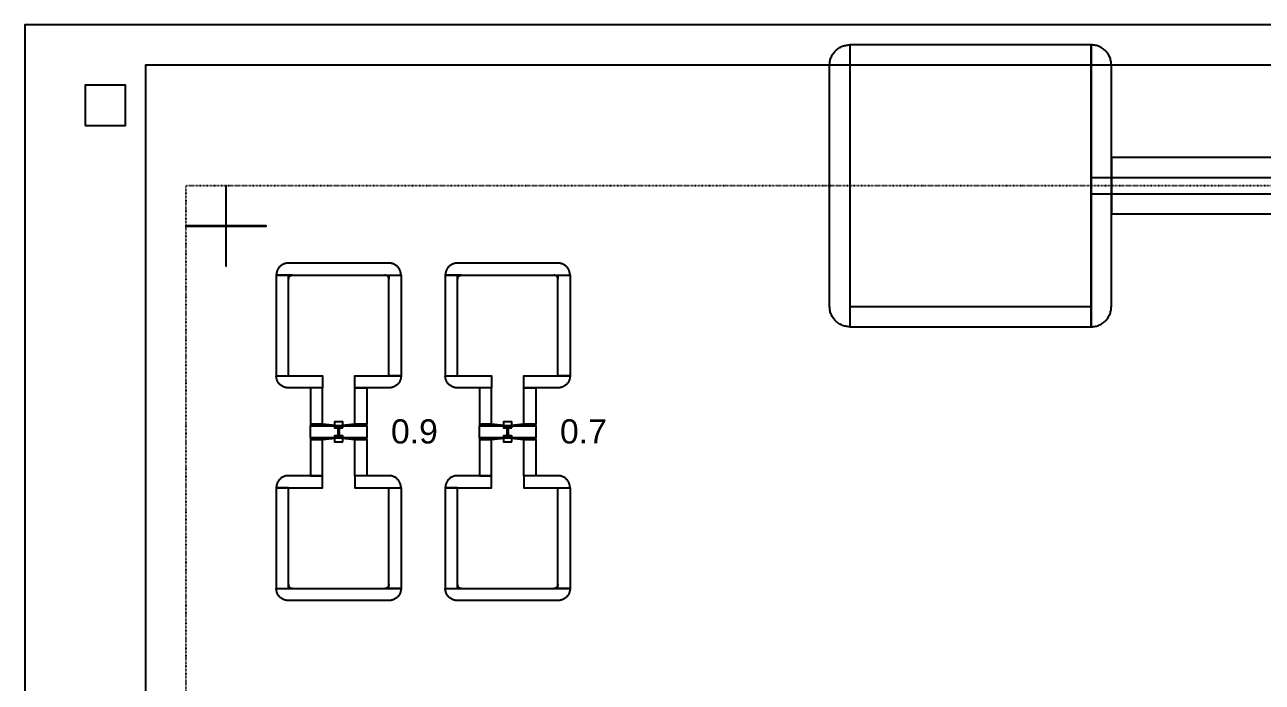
# Model space of a CAD drawing. Extents: x -3400 to 3400, y -3400 to 3400.
# Drawn here: x -3400 to -325, y 1767 to 3400 of the extents above; entities that cross this region are included whole.
import ezdxf

# ---------------------------------------------------------------- set-up
doc = ezdxf.new("R2010")
doc.units = 0
doc.linetypes.add('DOT', pattern=[0.2, 0, -0.2])
doc.layers.get('0').update_dxf_attribs({"linetype": 'CONTINUOUS'})
for name, color, linetype in [('BASEMETAL', 4, 'CONTINUOUS'), ('DICEGRID', 3, 'CONTINUOUS'), ('FRAME', 8, 'CONTINUOUS'), ('JUNCTION', 1, 'CONTINUOUS'), ('MARKERS', 2, 'CONTINUOUS'), ('SECONDLAYER', 6, 'CONTINUOUS'), ('UNDERCUT', 2, 'CONTINUOUS')]:
    doc.layers.add(name, color=color, linetype=linetype)
doc.styles.get("Standard").update_dxf_attribs({"font": 'arial.ttf'})

# ---------------------------------------------------------------- blocks, each defined once
blk = doc.blocks.new('CHIP_XSEARCH')
for points in [[(2050, 6400), (2050, 6050), (2050, 6050), (2047.4, 6050.1), (2044.8, 6050.3), (2042.2, 6050.6), (2039.6, 6051.1), (2037.1, 6051.7), (2034.5, 6052.4), (2032.1, 6053.3), (2029.7, 6054.3), (2027.3, 6055.4), (2025, 6056.7), (2022.8, 6058.1), (2020.6, 6059.5), (2018.5, 6061.1), (2016.5, 6062.8), (2014.6, 6064.6), (2012.8, 6066.5), (2011.1, 6068.5), (2009.5, 6070.6), (2008.1, 6072.8), (2006.7, 6075), (2005.4, 6077.3), (2004.3, 6079.7), (2003.3, 6082.1), (2002.4, 6084.5), (2001.7, 6087.1), (2001.1, 6089.6), (2000.6, 6092.2), (2000.3, 6094.8), (2000.1, 6097.4), (2000, 6100), (2000, 6700), (2000.1, 6702.6), (2000.3, 6705.2), (2000.6, 6707.8), (2001.1, 6710.4), (2001.7, 6712.9), (2002.4, 6715.5), (2003.3, 6717.9), (2004.3, 6720.3), (2005.4, 6722.7), (2006.7, 6725), (2008.1, 6727.2), (2009.5, 6729.4), (2011.1, 6731.5), (2012.8, 6733.5), (2014.6, 6735.4), (2016.5, 6737.2), (2018.5, 6738.9), (2020.6, 6740.5), (2022.8, 6741.9), (2025, 6743.3), (2027.3, 6744.6), (2029.7, 6745.7), (2032.1, 6746.7), (2034.5, 6747.6), (2037.1, 6748.3), (2039.6, 6748.9), (2042.2, 6749.4), (2044.8, 6749.7), (2047.4, 6749.9), (2050, 6750), (2050, 6750)], [(2050, 6050), (2650, 6050), (2650, 6750), (2050, 6750)], [(2650, 6400), (2650, 6050), (2650, 6050), (2652.6, 6050.1), (2655.2, 6050.3), (2657.8, 6050.6), (2660.4, 6051.1), (2662.9, 6051.7), (2665.5, 6052.4), (2667.9, 6053.3), (2670.3, 6054.3), (2672.7, 6055.4), (2675, 6056.7), (2677.2, 6058.1), (2679.4, 6059.5), (2681.5, 6061.1), (2683.5, 6062.8), (2685.4, 6064.6), (2687.2, 6066.5), (2688.9, 6068.5), (2690.5, 6070.6), (2691.9, 6072.8), (2693.3, 6075), (2694.6, 6077.3), (2695.7, 6079.7), (2696.7, 6082.1), (2697.6, 6084.5), (2698.3, 6087.1), (2698.9, 6089.6), (2699.4, 6092.2), (2699.7, 6094.8), (2699.9, 6097.4), (2700, 6100), (2700, 6700), (2699.9, 6702.6), (2699.7, 6705.2), (2699.4, 6707.8), (2698.9, 6710.4), (2698.3, 6712.9), (2697.6, 6715.5), (2696.7, 6717.9), (2695.7, 6720.3), (2694.6, 6722.7), (2693.3, 6725), (2691.9, 6727.2), (2690.5, 6729.4), (2688.9, 6731.5), (2687.2, 6733.5), (2685.4, 6735.4), (2683.5, 6737.2), (2681.5, 6738.9), (2679.4, 6740.5), (2677.2, 6741.9), (2675, 6743.3), (2672.7, 6744.6), (2670.3, 6745.7), (2667.9, 6746.7), (2665.5, 6747.6), (2662.9, 6748.3), (2660.4, 6748.9), (2657.8, 6749.4), (2655.2, 6749.7), (2652.6, 6749.9), (2650, 6750), (2650, 6750)], [(2700, 6330), (4100, 6330), (4100, 6470), (2700, 6470)], [(780, 6178), (935, 6178), (935, 6178), (935, 6179.6), (934.8, 6181.1), (934.6, 6182.7), (934.3, 6184.2), (934, 6185.8), (933.5, 6187.3), (933, 6188.8), (932.4, 6190.2), (931.7, 6191.6), (931, 6193), (930.2, 6194.3), (929.3, 6195.6), (928.3, 6196.9), (927.3, 6198.1), (926.2, 6199.2), (925.1, 6200.3), (923.9, 6201.3), (922.6, 6202.3), (921.3, 6203.2), (920, 6204), (918.6, 6204.7), (917.2, 6205.4), (915.8, 6206), (914.3, 6206.5), (912.8, 6207), (911.2, 6207.3), (909.7, 6207.6), (908.1, 6207.8), (906.6, 6208), (905, 6208), (655, 6208), (653.4, 6208), (651.9, 6207.8), (650.3, 6207.6), (648.8, 6207.3), (647.2, 6207), (645.7, 6206.5), (644.2, 6206), (642.8, 6205.4), (641.4, 6204.7), (640, 6204), (638.7, 6203.2), (637.4, 6202.3), (636.1, 6201.3), (634.9, 6200.3), (633.8, 6199.2), (632.7, 6198.1), (631.7, 6196.9), (630.7, 6195.6), (629.8, 6194.3), (629, 6193), (628.3, 6191.6), (627.6, 6190.2), (627, 6188.8), (626.5, 6187.3), (626, 6185.8), (625.7, 6184.2), (625.4, 6182.7), (625.2, 6181.1), (625, 6179.6), (625, 6178), (625, 6178)], [(1200, 6178), (1355, 6178), (1355, 6178), (1355, 6179.6), (1354.8, 6181.1), (1354.6, 6182.7), (1354.3, 6184.2), (1354, 6185.8), (1353.5, 6187.3), (1353, 6188.8), (1352.4, 6190.2), (1351.7, 6191.6), (1351, 6193), (1350.2, 6194.3), (1349.3, 6195.6), (1348.3, 6196.9), (1347.3, 6198.1), (1346.2, 6199.2), (1345.1, 6200.3), (1343.9, 6201.3), (1342.6, 6202.3), (1341.3, 6203.2), (1340, 6204), (1338.6, 6204.7), (1337.2, 6205.4), (1335.8, 6206), (1334.3, 6206.5), (1332.8, 6207), (1331.2, 6207.3), (1329.7, 6207.6), (1328.1, 6207.8), (1326.6, 6208), (1325, 6208), (1075, 6208), (1073.4, 6208), (1071.9, 6207.8), (1070.3, 6207.6), (1068.8, 6207.3), (1067.2, 6207), (1065.7, 6206.5), (1064.2, 6206), (1062.8, 6205.4), (1061.4, 6204.7), (1060, 6204), (1058.7, 6203.2), (1057.4, 6202.3), (1056.1, 6201.3), (1054.9, 6200.3), (1053.8, 6199.2), (1052.7, 6198.1), (1051.7, 6196.9), (1050.7, 6195.6), (1049.8, 6194.3), (1049, 6193), (1048.3, 6191.6), (1047.6, 6190.2), (1047, 6188.8), (1046.5, 6187.3), (1046, 6185.8), (1045.7, 6184.2), (1045.4, 6182.7), (1045.2, 6181.1), (1045, 6179.6), (1045, 6178), (1045, 6178)], [(655, 5928), (655, 6178), (625, 6178), (625, 5928)], [(655, 6178), (655, 6168), (655.1, 6169), (655.2, 6170.1), (655.5, 6171.1), (655.9, 6172.1), (656.3, 6173), (656.9, 6173.9), (657.6, 6174.7), (658.3, 6175.4), (659.1, 6176.1), (660, 6176.7), (660.9, 6177.1), (661.9, 6177.5), (662.9, 6177.8), (664, 6177.9), (665, 6178)], [(905, 6178), (905, 6168), (904.9, 6169), (904.8, 6170.1), (904.5, 6171.1), (904.1, 6172.1), (903.7, 6173), (903.1, 6173.9), (902.4, 6174.7), (901.7, 6175.4), (900.9, 6176.1), (900, 6176.7), (899.1, 6177.1), (898.1, 6177.5), (897.1, 6177.8), (896, 6177.9), (895, 6178)], [(905, 5928), (905, 6178), (935, 6178), (935, 5928)], [(1075, 5928), (1075, 6178), (1045, 6178), (1045, 5928)], [(1075, 6178), (1075, 6168), (1075.1, 6169), (1075.2, 6170.1), (1075.5, 6171.1), (1075.9, 6172.1), (1076.3, 6173), (1076.9, 6173.9), (1077.6, 6174.7), (1078.3, 6175.4), (1079.1, 6176.1), (1080, 6176.7), (1080.9, 6177.1), (1081.9, 6177.5), (1082.9, 6177.8), (1084, 6177.9), (1085, 6178)], [(1325, 6178), (1325, 6168), (1324.9, 6169), (1324.8, 6170.1), (1324.5, 6171.1), (1324.1, 6172.1), (1323.7, 6173), (1323.1, 6173.9), (1322.4, 6174.7), (1321.7, 6175.4), (1320.9, 6176.1), (1320, 6176.7), (1319.1, 6177.1), (1318.1, 6177.5), (1317.1, 6177.8), (1316, 6177.9), (1315, 6178)], [(1325, 5928), (1325, 6178), (1355, 6178), (1355, 5928)], [(682.5, 5928), (740, 5928), (740, 5898), (655, 5898), (653.4, 5898), (651.9, 5898.2), (650.3, 5898.4), (648.8, 5898.7), (647.2, 5899), (645.7, 5899.5), (644.2, 5900), (642.8, 5900.6), (641.4, 5901.3), (640, 5902), (638.7, 5902.8), (637.4, 5903.7), (636.1, 5904.7), (634.9, 5905.7), (633.8, 5906.8), (632.7, 5907.9), (631.7, 5909.1), (630.7, 5910.4), (629.8, 5911.7), (629, 5913), (628.3, 5914.4), (627.6, 5915.8), (627, 5917.2), (626.5, 5918.7), (626, 5920.2), (625.7, 5921.8), (625.4, 5923.3), (625.2, 5924.9), (625, 5926.4), (625, 5928), (625, 5928)], [(877.5, 5928), (935, 5928), (935, 5928), (935, 5926.4), (934.8, 5924.9), (934.6, 5923.3), (934.3, 5921.8), (934, 5920.2), (933.5, 5918.7), (933, 5917.2), (932.4, 5915.8), (931.7, 5914.4), (931, 5913), (930.2, 5911.7), (929.3, 5910.4), (928.3, 5909.1), (927.3, 5907.9), (926.2, 5906.8), (925.1, 5905.7), (923.9, 5904.7), (922.6, 5903.7), (921.3, 5902.8), (920, 5902), (918.6, 5901.3), (917.2, 5900.6), (915.8, 5900), (914.3, 5899.5), (912.8, 5899), (911.2, 5898.7), (909.7, 5898.4), (908.1, 5898.2), (906.6, 5898), (905, 5898), (820, 5898), (820, 5928)], [(1102.5, 5928), (1160, 5928), (1160, 5898), (1075, 5898), (1073.4, 5898), (1071.9, 5898.2), (1070.3, 5898.4), (1068.8, 5898.7), (1067.2, 5899), (1065.7, 5899.5), (1064.2, 5900), (1062.8, 5900.6), (1061.4, 5901.3), (1060, 5902), (1058.7, 5902.8), (1057.4, 5903.7), (1056.1, 5904.7), (1054.9, 5905.7), (1053.8, 5906.8), (1052.7, 5907.9), (1051.7, 5909.1), (1050.7, 5910.4), (1049.8, 5911.7), (1049, 5913), (1048.3, 5914.4), (1047.6, 5915.8), (1047, 5917.2), (1046.5, 5918.7), (1046, 5920.2), (1045.7, 5921.8), (1045.4, 5923.3), (1045.2, 5924.9), (1045, 5926.4), (1045, 5928), (1045, 5928)], [(1297.5, 5928), (1355, 5928), (1355, 5928), (1355, 5926.4), (1354.8, 5924.9), (1354.6, 5923.3), (1354.3, 5921.8), (1354, 5920.2), (1353.5, 5918.7), (1353, 5917.2), (1352.4, 5915.8), (1351.7, 5914.4), (1351, 5913), (1350.2, 5911.7), (1349.3, 5910.4), (1348.3, 5909.1), (1347.3, 5907.9), (1346.2, 5906.8), (1345.1, 5905.7), (1343.9, 5904.7), (1342.6, 5903.7), (1341.3, 5902.8), (1340, 5902), (1338.6, 5901.3), (1337.2, 5900.6), (1335.8, 5900), (1334.3, 5899.5), (1332.8, 5899), (1331.2, 5898.7), (1329.7, 5898.4), (1328.1, 5898.2), (1326.6, 5898), (1325, 5898), (1240, 5898), (1240, 5928)], [(740, 5808), (740, 5898), (710, 5898), (710, 5808)], [(820, 5808), (820, 5898), (850, 5898), (850, 5808)], [(1160, 5808), (1160, 5898), (1130, 5898), (1130, 5808)], [(1240, 5808), (1240, 5898), (1270, 5898), (1270, 5808)], [(779.5, 5804), (740, 5808), (710, 5808), (710, 5804)], [(850, 5804), (850, 5774), (710, 5774), (710, 5804)], [(850, 5804), (850, 5808), (820, 5808), (780.5, 5804)], [(1199.7, 5804), (1160, 5808), (1130, 5808), (1130, 5804)], [(1270, 5804), (1270, 5774), (1130, 5774), (1130, 5804)], [(1270, 5804), (1270, 5808), (1240, 5808), (1200.3, 5804)], [(740, 5770), (779.5, 5774), (710, 5774), (710, 5770)], [(740, 5680), (740, 5770), (710, 5770), (710, 5680)], [(850, 5770), (850, 5774), (780.5, 5774), (820, 5770)], [(820, 5680), (820, 5770), (850, 5770), (850, 5680)], [(1160, 5770), (1199.7, 5774), (1130, 5774), (1130, 5770)], [(1160, 5680), (1160, 5770), (1130, 5770), (1130, 5680)], [(1270, 5770), (1270, 5774), (1200.3, 5774), (1240, 5770)], [(1240, 5680), (1240, 5770), (1270, 5770), (1270, 5680)], [(682.5, 5650), (740, 5650), (740, 5680), (655, 5680), (653.4, 5680), (651.9, 5679.8), (650.3, 5679.6), (648.8, 5679.3), (647.2, 5679), (645.7, 5678.5), (644.2, 5678), (642.8, 5677.4), (641.4, 5676.7), (640, 5676), (638.7, 5675.2), (637.4, 5674.3), (636.1, 5673.3), (634.9, 5672.3), (633.8, 5671.2), (632.7, 5670.1), (631.7, 5668.9), (630.7, 5667.6), (629.8, 5666.3), (629, 5665), (628.3, 5663.6), (627.6, 5662.2), (627, 5660.8), (626.5, 5659.3), (626, 5657.8), (625.7, 5656.2), (625.4, 5654.7), (625.2, 5653.1), (625, 5651.6), (625, 5650), (625, 5650)], [(877.5, 5650), (935, 5650), (935, 5650), (935, 5651.6), (934.8, 5653.1), (934.6, 5654.7), (934.3, 5656.2), (934, 5657.8), (933.5, 5659.3), (933, 5660.8), (932.4, 5662.2), (931.7, 5663.6), (931, 5665), (930.2, 5666.3), (929.3, 5667.6), (928.3, 5668.9), (927.3, 5670.1), (926.2, 5671.2), (925.1, 5672.3), (923.9, 5673.3), (922.6, 5674.3), (921.3, 5675.2), (920, 5676), (918.6, 5676.7), (917.2, 5677.4), (915.8, 5678), (914.3, 5678.5), (912.8, 5679), (911.2, 5679.3), (909.7, 5679.6), (908.1, 5679.8), (906.6, 5680), (905, 5680), (820, 5680), (820, 5650)], [(1102.5, 5650), (1160, 5650), (1160, 5680), (1075, 5680), (1073.4, 5680), (1071.9, 5679.8), (1070.3, 5679.6), (1068.8, 5679.3), (1067.2, 5679), (1065.7, 5678.5), (1064.2, 5678), (1062.8, 5677.4), (1061.4, 5676.7), (1060, 5676), (1058.7, 5675.2), (1057.4, 5674.3), (1056.1, 5673.3), (1054.9, 5672.3), (1053.8, 5671.2), (1052.7, 5670.1), (1051.7, 5668.9), (1050.7, 5667.6), (1049.8, 5666.3), (1049, 5665), (1048.3, 5663.6), (1047.6, 5662.2), (1047, 5660.8), (1046.5, 5659.3), (1046, 5657.8), (1045.7, 5656.2), (1045.4, 5654.7), (1045.2, 5653.1), (1045, 5651.6), (1045, 5650), (1045, 5650)], [(1297.5, 5650), (1355, 5650), (1355, 5650), (1355, 5651.6), (1354.8, 5653.1), (1354.6, 5654.7), (1354.3, 5656.2), (1354, 5657.8), (1353.5, 5659.3), (1353, 5660.8), (1352.4, 5662.2), (1351.7, 5663.6), (1351, 5665), (1350.2, 5666.3), (1349.3, 5667.6), (1348.3, 5668.9), (1347.3, 5670.1), (1346.2, 5671.2), (1345.1, 5672.3), (1343.9, 5673.3), (1342.6, 5674.3), (1341.3, 5675.2), (1340, 5676), (1338.6, 5676.7), (1337.2, 5677.4), (1335.8, 5678), (1334.3, 5678.5), (1332.8, 5679), (1331.2, 5679.3), (1329.7, 5679.6), (1328.1, 5679.8), (1326.6, 5680), (1325, 5680), (1240, 5680), (1240, 5650)], [(655, 5400), (655, 5650), (625, 5650), (625, 5400)], [(905, 5400), (905, 5650), (935, 5650), (935, 5400)], [(1075, 5400), (1075, 5650), (1045, 5650), (1045, 5400)], [(1325, 5400), (1325, 5650), (1355, 5650), (1355, 5400)], [(780, 5400), (935, 5400), (935, 5400), (935, 5398.4), (934.8, 5396.9), (934.6, 5395.3), (934.3, 5393.8), (934, 5392.2), (933.5, 5390.7), (933, 5389.2), (932.4, 5387.8), (931.7, 5386.4), (931, 5385), (930.2, 5383.7), (929.3, 5382.4), (928.3, 5381.1), (927.3, 5379.9), (926.2, 5378.8), (925.1, 5377.7), (923.9, 5376.7), (922.6, 5375.7), (921.3, 5374.8), (920, 5374), (918.6, 5373.3), (917.2, 5372.6), (915.8, 5372), (914.3, 5371.5), (912.8, 5371), (911.2, 5370.7), (909.7, 5370.4), (908.1, 5370.2), (906.6, 5370), (905, 5370), (655, 5370), (653.4, 5370), (651.9, 5370.2), (650.3, 5370.4), (648.8, 5370.7), (647.2, 5371), (645.7, 5371.5), (644.2, 5372), (642.8, 5372.6), (641.4, 5373.3), (640, 5374), (638.7, 5374.8), (637.4, 5375.7), (636.1, 5376.7), (634.9, 5377.7), (633.8, 5378.8), (632.7, 5379.9), (631.7, 5381.1), (630.7, 5382.4), (629.8, 5383.7), (629, 5385), (628.3, 5386.4), (627.6, 5387.8), (627, 5389.2), (626.5, 5390.7), (626, 5392.2), (625.7, 5393.8), (625.4, 5395.3), (625.2, 5396.9), (625, 5398.4), (625, 5400), (625, 5400)], [(655, 5400), (655, 5410), (655.1, 5409), (655.2, 5407.9), (655.5, 5406.9), (655.9, 5405.9), (656.3, 5405), (656.9, 5404.1), (657.6, 5403.3), (658.3, 5402.6), (659.1, 5401.9), (660, 5401.3), (660.9, 5400.9), (661.9, 5400.5), (662.9, 5400.2), (664, 5400.1), (665, 5400)], [(905, 5400), (905, 5410), (904.9, 5409), (904.8, 5407.9), (904.5, 5406.9), (904.1, 5405.9), (903.7, 5405), (903.1, 5404.1), (902.4, 5403.3), (901.7, 5402.6), (900.9, 5401.9), (900, 5401.3), (899.1, 5400.9), (898.1, 5400.5), (897.1, 5400.2), (896, 5400.1), (895, 5400)], [(1200, 5400), (1355, 5400), (1355, 5400), (1355, 5398.4), (1354.8, 5396.9), (1354.6, 5395.3), (1354.3, 5393.8), (1354, 5392.2), (1353.5, 5390.7), (1353, 5389.2), (1352.4, 5387.8), (1351.7, 5386.4), (1351, 5385), (1350.2, 5383.7), (1349.3, 5382.4), (1348.3, 5381.1), (1347.3, 5379.9), (1346.2, 5378.8), (1345.1, 5377.7), (1343.9, 5376.7), (1342.6, 5375.7), (1341.3, 5374.8), (1340, 5374), (1338.6, 5373.3), (1337.2, 5372.6), (1335.8, 5372), (1334.3, 5371.5), (1332.8, 5371), (1331.2, 5370.7), (1329.7, 5370.4), (1328.1, 5370.2), (1326.6, 5370), (1325, 5370), (1075, 5370), (1073.4, 5370), (1071.9, 5370.2), (1070.3, 5370.4), (1068.8, 5370.7), (1067.2, 5371), (1065.7, 5371.5), (1064.2, 5372), (1062.8, 5372.6), (1061.4, 5373.3), (1060, 5374), (1058.7, 5374.8), (1057.4, 5375.7), (1056.1, 5376.7), (1054.9, 5377.7), (1053.8, 5378.8), (1052.7, 5379.9), (1051.7, 5381.1), (1050.7, 5382.4), (1049.8, 5383.7), (1049, 5385), (1048.3, 5386.4), (1047.6, 5387.8), (1047, 5389.2), (1046.5, 5390.7), (1046, 5392.2), (1045.7, 5393.8), (1045.4, 5395.3), (1045.2, 5396.9), (1045, 5398.4), (1045, 5400), (1045, 5400)], [(1075, 5400), (1075, 5410), (1075.1, 5409), (1075.2, 5407.9), (1075.5, 5406.9), (1075.9, 5405.9), (1076.3, 5405), (1076.9, 5404.1), (1077.6, 5403.3), (1078.3, 5402.6), (1079.1, 5401.9), (1080, 5401.3), (1080.9, 5400.9), (1081.9, 5400.5), (1082.9, 5400.2), (1084, 5400.1), (1085, 5400)], [(1325, 5400), (1325, 5410), (1324.9, 5409), (1324.8, 5407.9), (1324.5, 5406.9), (1324.1, 5405.9), (1323.7, 5405), (1323.1, 5404.1), (1322.4, 5403.3), (1321.7, 5402.6), (1320.9, 5401.9), (1320, 5401.3), (1319.1, 5400.9), (1318.1, 5400.5), (1317.1, 5400.2), (1316, 5400.1), (1315, 5400)]]:
    blk.add_lwpolyline(points, close=True)
at = {"layer": 'DICEGRID'}
blk.add_lwpolyline([(300, 100), (6500, 100), (6500, 6700), (300, 6700)], close=True, dxfattribs=at)
at = {"layer": 'FRAME'}
blk.add_lwpolyline([(0, 0), (6800, 0), (6800, 6800), (0, 6800)], close=True, dxfattribs=at)
at = {"layer": 'FRAME', "linetype": 'DOT'}
blk.add_lwpolyline([(400, 400), (6400, 400), (6400, 6400), (400, 6400)], close=True, dxfattribs=at)
at = {"layer": 'JUNCTION'}
for points in [[(790, 5799), (790, 5814), (770, 5814), (770, 5799)], [(1210, 5799), (1210, 5814), (1190, 5814), (1190, 5799)], [(781.5, 5790.5), (781.5, 5799), (778.5, 5799), (778.5, 5790.5)], [(781.5, 5788.5), (780.2, 5789), (779.8, 5789), (778.5, 5788.5)], [(781.5, 5779), (781.5, 5788.5), (778.5, 5788.5), (778.5, 5779)], [(780.2, 5789), (780.2, 5790.4), (779.8, 5790.4), (779.8, 5789)], [(1201.5, 5790.5), (1201.5, 5799), (1198.5, 5799), (1198.5, 5790.5)], [(1201.5, 5788.5), (1200.2, 5789), (1199.8, 5789), (1198.5, 5788.5)], [(1201.5, 5779), (1201.5, 5788.5), (1198.5, 5788.5), (1198.5, 5779)], [(1200.2, 5789), (1200.2, 5790.4), (1199.8, 5790.4), (1199.8, 5789)], [(790, 5764), (790, 5779), (770, 5779), (770, 5764)], [(1210, 5764), (1210, 5779), (1190, 5779), (1190, 5764)]]:
    blk.add_lwpolyline(points, close=True, dxfattribs=at)
at = {"layer": 'MARKERS'}
for points in [[(499.5, 6300.5), (500.5, 6300.5), (500.5, 6400), (499.5, 6400)], [(400, 6299.5), (600, 6299.5), (600, 6300.5), (400, 6300.5)], [(499.5, 6200), (500.5, 6200), (500.5, 6299.5), (499.5, 6299.5)]]:
    blk.add_lwpolyline(points, close=True, dxfattribs=at)
at = {"layer": 'SECONDLAYER'}
for points in [[(2050, 6100), (2650, 6100), (2650, 6700), (2050, 6700)], [(150, 6550), (250, 6550), (250, 6650), (150, 6650)], [(2650, 6380), (4150, 6380), (4150, 6420), (2650, 6420)], [(790, 5799), (790, 5814), (770, 5814), (770, 5799)], [(1210, 5799), (1210, 5814), (1190, 5814), (1190, 5799)], [(782.2, 5790.5), (782.2, 5799), (777.8, 5799), (777.8, 5790.5)], [(782.2, 5790.4), (782.2, 5790.5), (777.8, 5790.5), (777.8, 5790.4)], [(782.2, 5788.5), (780.8, 5789), (779.2, 5789), (777.8, 5788.5)], [(782.2, 5779), (782.2, 5788.5), (777.8, 5788.5), (777.8, 5779)], [(780.8, 5789), (780.8, 5790.4), (779.2, 5790.4), (779.2, 5789)], [(1202.2, 5790.5), (1202.2, 5799), (1197.8, 5799), (1197.8, 5790.5)], [(1202.2, 5790.4), (1202.2, 5790.5), (1197.8, 5790.5), (1197.8, 5790.4)], [(1202.2, 5788.5), (1200.8, 5789), (1199.2, 5789), (1197.8, 5788.5)], [(1202.2, 5779), (1202.2, 5788.5), (1197.8, 5788.5), (1197.8, 5779)], [(1200.8, 5789), (1200.8, 5790.4), (1199.2, 5790.4), (1199.2, 5789)], [(790, 5764), (790, 5779), (770, 5779), (770, 5764)], [(1210, 5764), (1210, 5779), (1190, 5779), (1190, 5764)]]:
    blk.add_lwpolyline(points, close=True, dxfattribs=at)
at = {"layer": 'UNDERCUT'}
for points in [[(781.5, 5790.4), (781.5, 5790.5), (778.5, 5790.5), (778.5, 5790.4)], [(1201.5, 5790.4), (1201.5, 5790.5), (1198.5, 5790.5), (1198.5, 5790.4)]]:
    blk.add_lwpolyline(points, close=True, dxfattribs=at)
at = {"layer": 'MARKERS'}
for s, p in [('0.9', (910, 5760)), ('0.7', (1330, 5760))]:
    blk.add_text(s, height=60, dxfattribs=at).set_placement(p)

msp = doc.modelspace()

# ---------------------------------------------------------------- block references
at = {"layer": 'BASEMETAL'}
msp.add_blockref('CHIP_XSEARCH', (-3400, -3400), dxfattribs=at)

doc.saveas('drawing.dxf')
